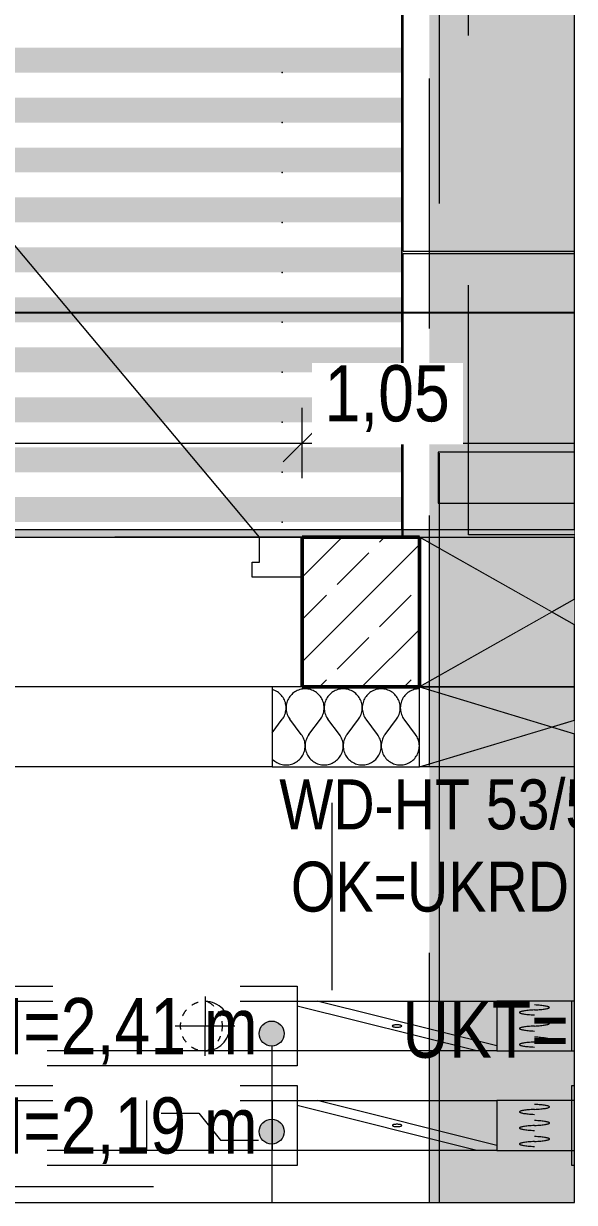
# Model space of a CAD drawing. Header units: centimetres. Extents: x 52.8 to 69.4, y 16.8 to 58.2.
# Drawn here: x 67.195 to 69.4, y 16.794 to 21.515 of the extents above; entities that cross this region are included whole.
import ezdxf
from ezdxf.xclip import XClip

# ---------------------------------------------------------------- set-up
doc = ezdxf.new("R2010")
doc.units = ezdxf.units.CM
doc.header["$MEASUREMENT"] = 0
doc.header["$XCLIPFRAME"] = 0
doc.set_wipeout_variables(frame=1)
for name, pattern in [('Achse', [50, 25, -12.5, 0, -12.5]), ('ML1_Strichlinie Eng Konstruktion', [0.225, 0.075, -0.15]), ('Strichlinie', [0.4, 0.3, -0.1]), ('Strichlinie kurz', [0.15, 0.075, -0.075]), ('Strichlinie-TGA', [0.175, 0.1, -0.075]), ('Strichlinie-Treppen', [0.2, 0.1, -0.1]), ('Strichlinie_ eng', [0.23, 0.15, -0.08]), ('Wipeout_Contour', [100, 0, -100])]:
    doc.linetypes.add(name, pattern=pattern)
for name, color, linetype in [('-2._Grundriss 2.UG_7_Achsen 50.gfb', 7, 'Continuous'), ('-2._Grundriss 2.UG_7_Bemaßung 100.gfb', 7, 'Continuous'), ('-2._Grundriss 2.UG_7_Bodenbelag.gfb', 7, 'Continuous'), ('-2._Grundriss 2.UG_7_Decken.gfb', 7, 'Continuous'), ('-2._Grundriss 2.UG_7_Fassade.gfb', 7, 'Continuous'), ('-2._Grundriss 2.UG_7_Neubau_Wände massiv.gfb', 7, 'Continuous'), ('-2._Grundriss 2.UG_7_Objekte TGA.gfb', 7, 'Continuous'), ('-2._Grundriss 2.UG_7_Unterdecken.gfb', 7, 'Continuous'), ('-2._Grundriss 2.UG_7_Unterdecken_TGA.gfb', 7, 'Continuous'), ('-2._Grundriss 2.UG_7_Unterdecken_TGA_2UG.gfb', 7, 'Continuous'), ('-2._Grundriss 2.UG_7_Wände massiv.gfb', 7, 'Continuous')]:
    doc.layers.add(name, color=color, linetype=linetype)
doc.styles.add('ERSTELLTER_STIL_3', font='')
doc.styles.get('ERSTELLTER_STIL_3').set_extended_font_data('Arial Narrow')

# ---------------------------------------------------------------- blocks, each defined once
blk = doc.blocks.new('*X298')
at = {"layer": '-2._Grundriss 2.UG_7_Bodenbelag.gfb', "linetype": 'Continuous', "lineweight": 18, "true_color": 0xd7d7d7}
for points in [[(66.23, 21.4184), (66.23, 21.3184), (68.23, 21.3184), (68.23, 21.4184)], [(68.71, 21.4184), (68.23, 21.4184), (68.23, 21.3184), (68.71, 21.3184)], [(66.23, 21.2184), (66.23, 21.1184), (68.23, 21.1184), (68.23, 21.2184)], [(68.71, 21.2184), (68.23, 21.2184), (68.23, 21.1184), (68.71, 21.1184)], [(66.23, 21.0184), (66.23, 20.9184), (68.23, 20.9184), (68.23, 21.0184)], [(68.71, 21.0184), (68.23, 21.0184), (68.23, 20.9184), (68.71, 20.9184)], [(66.23, 20.8184), (66.23, 20.7184), (68.23, 20.7184), (68.23, 20.8184)], [(68.71, 20.8184), (68.23, 20.8184), (68.23, 20.7184), (68.71, 20.7184)], [(66.23, 20.6184), (66.23, 20.5184), (68.23, 20.5184), (68.23, 20.6184)], [(68.71, 20.6184), (68.23, 20.6184), (68.23, 20.5184), (68.71, 20.5184)], [(66.23, 20.4184), (66.23, 20.3184), (68.23, 20.3184), (68.23, 20.4184)], [(68.71, 20.4184), (68.23, 20.4184), (68.23, 20.3184), (68.71, 20.3184)], [(66.23, 20.2184), (66.23, 20.1184), (68.23, 20.1184), (68.23, 20.2184)], [(68.71, 20.2184), (68.23, 20.2184), (68.23, 20.1184), (68.71, 20.1184)], [(66.23, 20.0184), (66.23, 19.9184), (68.23, 19.9184), (68.23, 20.0184)], [(68.71, 20.0184), (68.23, 20.0184), (68.23, 19.9184), (68.71, 19.9184)], [(66.23, 19.8184), (66.23, 19.7184), (68.23, 19.7184), (68.23, 19.8184)], [(68.71, 19.8184), (68.23, 19.8184), (68.23, 19.7184), (68.71, 19.7184)], [(66.23, 19.6184), (66.23, 19.5184), (68.23, 19.5184), (68.23, 19.6184)], [(68.71, 19.6184), (68.23, 19.6184), (68.23, 19.5184), (68.71, 19.5184)]]:
    blk.add_hatch(color=254, dxfattribs=at).paths.add_polyline_path(points)
at = {"layer": '-2._Grundriss 2.UG_7_Bodenbelag.gfb', "color": 254, "linetype": 'Continuous', "lineweight": 18, "ltscale": 10, "true_color": 0xd7d7d7}
for p in [(68.23, 21.3184), (68.23, 21.1184), (68.23, 20.9184), (68.23, 20.7184), (68.23, 20.5184), (68.23, 20.3184), (68.23, 20.1184), (68.23, 19.9184), (68.23, 19.7184), (68.23, 19.5184)]:
    blk.add_point(p, dxfattribs=at)
blk = doc.blocks.new('*X305')
at = {"layer": '-2._Grundriss 2.UG_7_Bodenbelag.gfb', "color": 253, "linetype": 'Continuous', "lineweight": 18, "ltscale": 10, "true_color": 0x9f9f9f}
for p, q in [((68.715, 23.0034), (68.715, 24.0184)), ((68.715, 23.0034), (69.4002, 23.0034)), ((68.715, 22.9934), (69.4002, 22.9934)), ((68.715, 21.8034), (68.715, 22.9934)), ((68.715, 21.8034), (69.4002, 21.8034)), ((68.715, 21.7934), (69.4002, 21.7934)), ((68.715, 20.6034), (68.715, 21.7934)), ((68.715, 20.6034), (69.4002, 20.6034)), ((68.715, 20.5934), (69.4002, 20.5934)), ((68.715, 19.4584), (68.715, 20.5934))]:
    blk.add_line(p, q, dxfattribs=at)
for p in [(68.71, 22.9984), (68.71, 22.9984), (68.71, 22.9984), (68.71, 22.9984), (68.71, 21.7984), (68.71, 21.7984), (68.71, 21.7984), (68.71, 21.7984), (68.71, 20.5984), (68.71, 20.5984), (68.71, 20.5984), (68.71, 20.5984)]:
    blk.add_point(p, dxfattribs=at)
blk = doc.blocks.new('*X310')
at = {"layer": '-2._Grundriss 2.UG_7_Fassade.gfb', "color": 8, "linetype": 'Continuous', "lineweight": 13, "ltscale": 10}
for p, q in [((68.1915, 18.8477), (68.19, 18.848)), ((68.1966, 18.846), (68.1915, 18.8477)), ((68.2016, 18.8439), (68.1966, 18.846)), ((68.2065, 18.8414), (68.2016, 18.8439)), ((68.2112, 18.8387), (68.2065, 18.8414)), ((68.2157, 18.8356), (68.2112, 18.8387)), ((68.2199, 18.8321), (68.2157, 18.8356)), ((68.2767, 18.8356), (68.2724, 18.8321)), ((68.2812, 18.8387), (68.2767, 18.8356)), ((68.2858, 18.8414), (68.2812, 18.8387)), ((68.2907, 18.8439), (68.2858, 18.8414)), ((68.2957, 18.846), (68.2907, 18.8439)), ((68.3009, 18.8477), (68.2957, 18.846)), ((68.3062, 18.849), (68.3009, 18.8477)), ((68.3115, 18.85), (68.3062, 18.849)), ((68.3169, 18.8506), (68.3115, 18.85)), ((68.3224, 18.8508), (68.3169, 18.8506)), ((68.3278, 18.8506), (68.3224, 18.8508)), ((68.3332, 18.85), (68.3278, 18.8506)), ((68.3386, 18.849), (68.3332, 18.85)), ((68.3438, 18.8477), (68.3386, 18.849)), ((68.349, 18.846), (68.3438, 18.8477)), ((68.354, 18.8439), (68.349, 18.846)), ((68.3589, 18.8414), (68.354, 18.8439)), ((68.3636, 18.8387), (68.3589, 18.8414)), ((68.368, 18.8356), (68.3636, 18.8387)), ((68.3723, 18.8321), (68.368, 18.8356)), ((68.4291, 18.8356), (68.4248, 18.8321)), ((68.4335, 18.8387), (68.4291, 18.8356)), ((68.4382, 18.8414), (68.4335, 18.8387)), ((68.4431, 18.8439), (68.4382, 18.8414)), ((68.4481, 18.846), (68.4431, 18.8439)), ((68.4533, 18.8477), (68.4481, 18.846)), ((68.4585, 18.849), (68.4533, 18.8477)), ((68.4639, 18.85), (68.4585, 18.849)), ((68.4693, 18.8506), (68.4639, 18.85)), ((68.4747, 18.8508), (68.4693, 18.8506)), ((68.4802, 18.8506), (68.4747, 18.8508)), ((68.4856, 18.85), (68.4802, 18.8506)), ((68.4909, 18.849), (68.4856, 18.85)), ((68.4962, 18.8477), (68.4909, 18.849)), ((68.5014, 18.846), (68.4962, 18.8477)), ((68.5064, 18.8439), (68.5014, 18.846)), ((68.5113, 18.8414), (68.5064, 18.8439)), ((68.5159, 18.8387), (68.5113, 18.8414)), ((68.5204, 18.8356), (68.5159, 18.8387)), ((68.5247, 18.8321), (68.5204, 18.8356)), ((68.5814, 18.8356), (68.5772, 18.8321)), ((68.5859, 18.8387), (68.5814, 18.8356)), ((68.5906, 18.8414), (68.5859, 18.8387)), ((68.5955, 18.8439), (68.5906, 18.8414)), ((68.6005, 18.846), (68.5955, 18.8439)), ((68.6056, 18.8477), (68.6005, 18.846)), ((68.6109, 18.849), (68.6056, 18.8477)), ((68.6163, 18.85), (68.6109, 18.849)), ((68.6217, 18.8506), (68.6163, 18.85)), ((68.6271, 18.8508), (68.6217, 18.8506)), ((68.6326, 18.8506), (68.6271, 18.8508)), ((68.638, 18.85), (68.6326, 18.8506)), ((68.6433, 18.849), (68.638, 18.85)), ((68.6486, 18.8477), (68.6433, 18.849)), ((68.6538, 18.846), (68.6486, 18.8477)), ((68.6588, 18.8439), (68.6538, 18.846)), ((68.6637, 18.8414), (68.6588, 18.8439)), ((68.6683, 18.8387), (68.6637, 18.8414)), ((68.6728, 18.8356), (68.6683, 18.8387)), ((68.677, 18.8321), (68.6728, 18.8356)), ((68.7338, 18.8356), (68.7296, 18.8321)), ((68.7383, 18.8387), (68.7338, 18.8356)), ((68.743, 18.8414), (68.7383, 18.8387)), ((68.7478, 18.8439), (68.743, 18.8414)), ((68.7529, 18.846), (68.7478, 18.8439)), ((68.758, 18.8477), (68.7529, 18.846)), ((68.7633, 18.849), (68.758, 18.8477)), ((68.7687, 18.85), (68.7633, 18.849)), ((68.7741, 18.8506), (68.7687, 18.85)), ((68.7795, 18.8508), (68.7741, 18.8506)), ((68.78, 18.8507), (68.7795, 18.8508)), ((68.2239, 18.8284), (68.2199, 18.8321)), ((68.2276, 18.8244), (68.2239, 18.8284)), ((68.231, 18.8202), (68.2276, 18.8244)), ((68.2341, 18.8157), (68.231, 18.8202)), ((68.2369, 18.8111), (68.2341, 18.8157)), ((68.2393, 18.8062), (68.2369, 18.8111)), ((68.2414, 18.8012), (68.2393, 18.8062)), ((68.2431, 18.796), (68.2414, 18.8012)), ((68.2444, 18.7907), (68.2431, 18.796)), ((68.2454, 18.7854), (68.2444, 18.7907)), ((68.2479, 18.7907), (68.2469, 18.7854)), ((68.2492, 18.796), (68.2479, 18.7907)), ((68.251, 18.8012), (68.2492, 18.796)), ((68.253, 18.8062), (68.251, 18.8012)), ((68.2555, 18.8111), (68.253, 18.8062)), ((68.2582, 18.8157), (68.2555, 18.8111)), ((68.2613, 18.8202), (68.2582, 18.8157)), ((68.2648, 18.8244), (68.2613, 18.8202)), ((68.2685, 18.8284), (68.2648, 18.8244)), ((68.2724, 18.8321), (68.2685, 18.8284)), ((68.3763, 18.8284), (68.3723, 18.8321)), ((68.38, 18.8244), (68.3763, 18.8284)), ((68.3834, 18.8202), (68.38, 18.8244)), ((68.3865, 18.8157), (68.3834, 18.8202)), ((68.3892, 18.8111), (68.3865, 18.8157)), ((68.3917, 18.8062), (68.3892, 18.8111)), ((68.3938, 18.8012), (68.3917, 18.8062)), ((68.3955, 18.796), (68.3938, 18.8012)), ((68.3968, 18.7907), (68.3955, 18.796)), ((68.3978, 18.7854), (68.3968, 18.7907)), ((68.4003, 18.7907), (68.3993, 18.7854)), ((68.4016, 18.796), (68.4003, 18.7907)), ((68.4033, 18.8012), (68.4016, 18.796)), ((68.4054, 18.8062), (68.4033, 18.8012)), ((68.4079, 18.8111), (68.4054, 18.8062)), ((68.4106, 18.8157), (68.4079, 18.8111)), ((68.4137, 18.8202), (68.4106, 18.8157)), ((68.4171, 18.8244), (68.4137, 18.8202)), ((68.4208, 18.8284), (68.4171, 18.8244)), ((68.4248, 18.8321), (68.4208, 18.8284)), ((68.5286, 18.8284), (68.5247, 18.8321)), ((68.5323, 18.8244), (68.5286, 18.8284)), ((68.5358, 18.8202), (68.5323, 18.8244)), ((68.5389, 18.8157), (68.5358, 18.8202)), ((68.5416, 18.8111), (68.5389, 18.8157)), ((68.5441, 18.8062), (68.5416, 18.8111)), ((68.5461, 18.8012), (68.5441, 18.8062)), ((68.5479, 18.796), (68.5461, 18.8012)), ((68.5492, 18.7907), (68.5479, 18.796)), ((68.5502, 18.7854), (68.5492, 18.7907)), ((68.5527, 18.7907), (68.5517, 18.7854)), ((68.554, 18.796), (68.5527, 18.7907)), ((68.5557, 18.8012), (68.554, 18.796)), ((68.5578, 18.8062), (68.5557, 18.8012)), ((68.5602, 18.8111), (68.5578, 18.8062)), ((68.563, 18.8157), (68.5602, 18.8111)), ((68.5661, 18.8202), (68.563, 18.8157)), ((68.5695, 18.8244), (68.5661, 18.8202)), ((68.5732, 18.8284), (68.5695, 18.8244)), ((68.5772, 18.8321), (68.5732, 18.8284)), ((68.681, 18.8284), (68.677, 18.8321)), ((68.6847, 18.8244), (68.681, 18.8284)), ((68.6881, 18.8202), (68.6847, 18.8244)), ((68.6912, 18.8157), (68.6881, 18.8202)), ((68.694, 18.8111), (68.6912, 18.8157)), ((68.6964, 18.8062), (68.694, 18.8111)), ((68.6985, 18.8012), (68.6964, 18.8062)), ((68.7002, 18.796), (68.6985, 18.8012)), ((68.7016, 18.7907), (68.7002, 18.796)), ((68.7025, 18.7854), (68.7016, 18.7907)), ((68.705, 18.7907), (68.7041, 18.7854)), ((68.7064, 18.796), (68.705, 18.7907)), ((68.7081, 18.8012), (68.7064, 18.796)), ((68.7102, 18.8062), (68.7081, 18.8012)), ((68.7126, 18.8111), (68.7102, 18.8062)), ((68.7154, 18.8157), (68.7126, 18.8111)), ((68.7185, 18.8202), (68.7154, 18.8157)), ((68.7219, 18.8244), (68.7185, 18.8202)), ((68.7256, 18.8284), (68.7219, 18.8244)), ((68.7296, 18.8321), (68.7256, 18.8284)), ((68.2368, 18.738), (68.2393, 18.7429)), ((68.2393, 18.7429), (68.2413, 18.7479)), ((68.2413, 18.7479), (68.2431, 18.753)), ((68.2431, 18.753), (68.2444, 18.7583)), ((68.2444, 18.7583), (68.2454, 18.7637)), ((68.246, 18.78), (68.2454, 18.7854)), ((68.2454, 18.7637), (68.246, 18.7691)), ((68.2462, 18.7745), (68.246, 18.78)), ((68.246, 18.7691), (68.2462, 18.7745)), ((68.2464, 18.78), (68.2462, 18.7745)), ((68.2462, 18.7745), (68.2464, 18.7691)), ((68.2469, 18.7854), (68.2464, 18.78)), ((68.2464, 18.7691), (68.247, 18.7637)), ((68.247, 18.7637), (68.2479, 18.7583)), ((68.2479, 18.7583), (68.2493, 18.753)), ((68.2493, 18.753), (68.251, 18.7479)), ((68.251, 18.7479), (68.2531, 18.7429)), ((68.2531, 18.7429), (68.2555, 18.738)), ((68.3892, 18.738), (68.3916, 18.7429)), ((68.3916, 18.7429), (68.3937, 18.7479)), ((68.3937, 18.7479), (68.3954, 18.753)), ((68.3954, 18.753), (68.3968, 18.7583)), ((68.3968, 18.7583), (68.3978, 18.7637)), ((68.3984, 18.78), (68.3978, 18.7854)), ((68.3978, 18.7637), (68.3984, 18.7691)), ((68.3986, 18.7745), (68.3984, 18.78)), ((68.3984, 18.7691), (68.3986, 18.7745)), ((68.3987, 18.78), (68.3986, 18.7745)), ((68.3986, 18.7745), (68.3987, 18.7691)), ((68.3993, 18.7854), (68.3987, 18.78)), ((68.3987, 18.7691), (68.3993, 18.7637)), ((68.3993, 18.7637), (68.4003, 18.7583)), ((68.4003, 18.7583), (68.4017, 18.753)), ((68.4017, 18.753), (68.4034, 18.7479)), ((68.4034, 18.7479), (68.4055, 18.7429)), ((68.4055, 18.7429), (68.4079, 18.738)), ((68.5416, 18.738), (68.544, 18.7429)), ((68.544, 18.7429), (68.5461, 18.7479)), ((68.5461, 18.7479), (68.5478, 18.753)), ((68.5478, 18.753), (68.5492, 18.7583)), ((68.5492, 18.7583), (68.5501, 18.7637)), ((68.5501, 18.7637), (68.5507, 18.7691)), ((68.5507, 18.78), (68.5502, 18.7854)), ((68.5509, 18.7745), (68.5507, 18.78)), ((68.5507, 18.7691), (68.5509, 18.7745)), ((68.5511, 18.78), (68.5509, 18.7745)), ((68.5509, 18.7745), (68.5511, 18.7691)), ((68.5517, 18.7854), (68.5511, 18.78)), ((68.5511, 18.7691), (68.5517, 18.7637)), ((68.5517, 18.7637), (68.5527, 18.7583)), ((68.5527, 18.7583), (68.554, 18.753)), ((68.554, 18.753), (68.5558, 18.7479)), ((68.5558, 18.7479), (68.5578, 18.7429)), ((68.5578, 18.7429), (68.5603, 18.738)), ((68.694, 18.738), (68.6964, 18.7429)), ((68.6964, 18.7429), (68.6985, 18.7479)), ((68.6985, 18.7479), (68.7002, 18.753)), ((68.7002, 18.753), (68.7016, 18.7583)), ((68.7016, 18.7583), (68.7025, 18.7637)), ((68.7031, 18.78), (68.7025, 18.7854)), ((68.7025, 18.7637), (68.7031, 18.7691)), ((68.7033, 18.7745), (68.7031, 18.78)), ((68.7031, 18.7691), (68.7033, 18.7745)), ((68.7035, 18.78), (68.7033, 18.7745)), ((68.7033, 18.7745), (68.7035, 18.7691)), ((68.7041, 18.7854), (68.7035, 18.78)), ((68.7035, 18.7691), (68.7041, 18.7637)), ((68.7041, 18.7637), (68.7051, 18.7583)), ((68.7051, 18.7583), (68.7064, 18.753)), ((68.7064, 18.753), (68.7081, 18.7479)), ((68.7081, 18.7479), (68.7102, 18.7429)), ((68.7102, 18.7429), (68.7127, 18.738)), ((68.19, 18.6743), (68.2309, 18.7289)), ((68.2309, 18.7289), (68.234, 18.7333)), ((68.234, 18.7333), (68.2368, 18.738)), ((68.2555, 18.738), (68.2583, 18.7333)), ((68.2583, 18.7333), (68.2614, 18.7289)), ((68.3071, 18.6679), (68.2614, 18.7289)), ((68.3376, 18.6679), (68.3833, 18.7289)), ((68.3833, 18.7289), (68.3864, 18.7333)), ((68.3864, 18.7333), (68.3892, 18.738)), ((68.4079, 18.738), (68.4107, 18.7333)), ((68.4107, 18.7333), (68.4138, 18.7289)), ((68.4595, 18.6679), (68.4138, 18.7289)), ((68.49, 18.6679), (68.5357, 18.7289)), ((68.5357, 18.7289), (68.5388, 18.7333)), ((68.5388, 18.7333), (68.5416, 18.738)), ((68.5603, 18.738), (68.5631, 18.7333)), ((68.5631, 18.7333), (68.5662, 18.7289)), ((68.6119, 18.6679), (68.5662, 18.7289)), ((68.6424, 18.6679), (68.6881, 18.7289)), ((68.6881, 18.7289), (68.6912, 18.7333)), ((68.6912, 18.7333), (68.694, 18.738)), ((68.7127, 18.738), (68.7154, 18.7333)), ((68.7154, 18.7333), (68.7186, 18.7289)), ((68.7643, 18.6679), (68.7186, 18.7289)), ((68.3102, 18.6634), (68.3071, 18.6679)), ((68.313, 18.6588), (68.3102, 18.6634)), ((68.3154, 18.6539), (68.313, 18.6588)), ((68.3175, 18.6489), (68.3154, 18.6539)), ((68.3193, 18.6437), (68.3175, 18.6489)), ((68.3272, 18.6489), (68.3255, 18.6437)), ((68.3293, 18.6539), (68.3272, 18.6489)), ((68.3317, 18.6588), (68.3293, 18.6539)), ((68.3345, 18.6634), (68.3317, 18.6588)), ((68.3376, 18.6679), (68.3345, 18.6634)), ((68.4626, 18.6634), (68.4595, 18.6679)), ((68.4654, 18.6588), (68.4626, 18.6634)), ((68.4678, 18.6539), (68.4654, 18.6588)), ((68.4699, 18.6489), (68.4678, 18.6539)), ((68.4716, 18.6437), (68.4699, 18.6489)), ((68.4796, 18.6489), (68.4778, 18.6437)), ((68.4817, 18.6539), (68.4796, 18.6489)), ((68.4841, 18.6588), (68.4817, 18.6539)), ((68.4869, 18.6634), (68.4841, 18.6588)), ((68.49, 18.6679), (68.4869, 18.6634)), ((68.615, 18.6634), (68.6119, 18.6679)), ((68.6178, 18.6588), (68.615, 18.6634)), ((68.6202, 18.6539), (68.6178, 18.6588)), ((68.6223, 18.6489), (68.6202, 18.6539)), ((68.624, 18.6437), (68.6223, 18.6489)), ((68.6319, 18.6489), (68.6302, 18.6437)), ((68.634, 18.6539), (68.6319, 18.6489)), ((68.6365, 18.6588), (68.634, 18.6539)), ((68.6393, 18.6634), (68.6365, 18.6588)), ((68.6424, 18.6679), (68.6393, 18.6634)), ((68.7674, 18.6634), (68.7643, 18.6679)), ((68.7702, 18.6588), (68.7674, 18.6634)), ((68.7726, 18.6539), (68.7702, 18.6588)), ((68.7747, 18.6489), (68.7726, 18.6539)), ((68.7764, 18.6437), (68.7747, 18.6489)), ((68.3176, 18.5956), (68.3193, 18.6008)), ((68.3206, 18.6384), (68.3193, 18.6437)), ((68.3193, 18.6008), (68.3206, 18.606)), ((68.3216, 18.6331), (68.3206, 18.6384)), ((68.3206, 18.606), (68.3216, 18.6114)), ((68.3222, 18.6277), (68.3216, 18.6331)), ((68.3216, 18.6114), (68.3222, 18.6168)), ((68.3224, 18.6222), (68.3222, 18.6277)), ((68.3222, 18.6168), (68.3224, 18.6222)), ((68.3226, 18.6277), (68.3224, 18.6222)), ((68.3224, 18.6222), (68.3226, 18.6168)), ((68.3231, 18.6331), (68.3226, 18.6277)), ((68.3226, 18.6168), (68.3231, 18.6114)), ((68.3241, 18.6384), (68.3231, 18.6331)), ((68.3231, 18.6114), (68.3241, 18.606)), ((68.3255, 18.6437), (68.3241, 18.6384)), ((68.3241, 18.606), (68.3254, 18.6008)), ((68.3254, 18.6008), (68.3272, 18.5956)), ((68.47, 18.5956), (68.4717, 18.6008)), ((68.473, 18.6384), (68.4716, 18.6437)), ((68.4717, 18.6008), (68.473, 18.606)), ((68.474, 18.6331), (68.473, 18.6384)), ((68.473, 18.606), (68.474, 18.6114)), ((68.4745, 18.6277), (68.474, 18.6331)), ((68.474, 18.6114), (68.4746, 18.6168)), ((68.4747, 18.6222), (68.4745, 18.6277)), ((68.4746, 18.6168), (68.4747, 18.6222)), ((68.4749, 18.6277), (68.4747, 18.6222)), ((68.4747, 18.6222), (68.4749, 18.6168)), ((68.4755, 18.6331), (68.4749, 18.6277)), ((68.4749, 18.6168), (68.4755, 18.6114)), ((68.4765, 18.6384), (68.4755, 18.6331)), ((68.4755, 18.6114), (68.4765, 18.606)), ((68.4778, 18.6437), (68.4765, 18.6384)), ((68.4765, 18.606), (68.4778, 18.6008)), ((68.4778, 18.6008), (68.4795, 18.5956)), ((68.6223, 18.5956), (68.624, 18.6008)), ((68.6254, 18.6384), (68.624, 18.6437)), ((68.624, 18.6008), (68.6254, 18.606)), ((68.6263, 18.6331), (68.6254, 18.6384)), ((68.6254, 18.606), (68.6264, 18.6114)), ((68.6269, 18.6277), (68.6263, 18.6331)), ((68.6264, 18.6114), (68.6269, 18.6168)), ((68.6271, 18.6222), (68.6269, 18.6277)), ((68.6269, 18.6168), (68.6271, 18.6222)), ((68.6273, 18.6277), (68.6271, 18.6222)), ((68.6271, 18.6222), (68.6273, 18.6168)), ((68.6279, 18.6331), (68.6273, 18.6277)), ((68.6273, 18.6168), (68.6279, 18.6114)), ((68.6289, 18.6384), (68.6279, 18.6331)), ((68.6279, 18.6114), (68.6289, 18.606)), ((68.6302, 18.6437), (68.6289, 18.6384)), ((68.6289, 18.606), (68.6302, 18.6008)), ((68.6302, 18.6008), (68.6319, 18.5956)), ((68.7747, 18.5956), (68.7764, 18.6008)), ((68.7778, 18.6384), (68.7764, 18.6437)), ((68.7764, 18.6008), (68.7778, 18.606)), ((68.7787, 18.6331), (68.7778, 18.6384)), ((68.7778, 18.606), (68.7787, 18.6114)), ((68.7793, 18.6277), (68.7787, 18.6331)), ((68.7787, 18.6114), (68.7793, 18.6168)), ((68.7795, 18.6222), (68.7793, 18.6277)), ((68.7793, 18.6168), (68.7795, 18.6222)), ((68.7797, 18.6277), (68.7795, 18.6222)), ((68.7795, 18.6222), (68.7797, 18.6168)), ((68.78, 18.6302), (68.7797, 18.6277)), ((68.7797, 18.6168), (68.78, 18.6141)), ((68.19, 18.5708), (68.1923, 18.5683)), ((68.1923, 18.5683), (68.1963, 18.5646)), ((68.1963, 18.5646), (68.2005, 18.5612)), ((68.2005, 18.5612), (68.205, 18.5581)), ((68.205, 18.5581), (68.2096, 18.5553)), ((68.2096, 18.5553), (68.2145, 18.5529)), ((68.2145, 18.5529), (68.2195, 18.5508)), ((68.2728, 18.5508), (68.2778, 18.5529)), ((68.2778, 18.5529), (68.2827, 18.5553)), ((68.2827, 18.5553), (68.2874, 18.5581)), ((68.2874, 18.5581), (68.2918, 18.5612)), ((68.2918, 18.5612), (68.2961, 18.5646)), ((68.2961, 18.5646), (68.3001, 18.5683)), ((68.3001, 18.5683), (68.3038, 18.5723)), ((68.3038, 18.5723), (68.3072, 18.5766)), ((68.3072, 18.5766), (68.3103, 18.581)), ((68.3103, 18.581), (68.3131, 18.5857)), ((68.3131, 18.5857), (68.3155, 18.5906)), ((68.3155, 18.5906), (68.3176, 18.5956)), ((68.3272, 18.5956), (68.3292, 18.5906)), ((68.3292, 18.5906), (68.3317, 18.5857)), ((68.3317, 18.5857), (68.3344, 18.581)), ((68.3344, 18.581), (68.3375, 18.5766)), ((68.3375, 18.5766), (68.341, 18.5723)), ((68.341, 18.5723), (68.3447, 18.5683)), ((68.3447, 18.5683), (68.3486, 18.5646)), ((68.3486, 18.5646), (68.3529, 18.5612)), ((68.3529, 18.5612), (68.3573, 18.5581)), ((68.3573, 18.5581), (68.362, 18.5553)), ((68.362, 18.5553), (68.3669, 18.5529)), ((68.3669, 18.5529), (68.3719, 18.5508)), ((68.4252, 18.5508), (68.4302, 18.5529)), ((68.4302, 18.5529), (68.4351, 18.5553)), ((68.4351, 18.5553), (68.4398, 18.5581)), ((68.4398, 18.5581), (68.4442, 18.5612)), ((68.4442, 18.5612), (68.4485, 18.5646)), ((68.4485, 18.5646), (68.4524, 18.5683)), ((68.4524, 18.5683), (68.4561, 18.5723)), ((68.4561, 18.5723), (68.4596, 18.5766)), ((68.4596, 18.5766), (68.4627, 18.581)), ((68.4627, 18.581), (68.4654, 18.5857)), ((68.4654, 18.5857), (68.4679, 18.5906)), ((68.4679, 18.5906), (68.47, 18.5956)), ((68.4795, 18.5956), (68.4816, 18.5906)), ((68.4816, 18.5906), (68.484, 18.5857)), ((68.484, 18.5857), (68.4868, 18.581)), ((68.4868, 18.581), (68.4899, 18.5766)), ((68.4899, 18.5766), (68.4933, 18.5723)), ((68.4933, 18.5723), (68.497, 18.5683)), ((68.497, 18.5683), (68.501, 18.5646)), ((68.501, 18.5646), (68.5053, 18.5612)), ((68.5053, 18.5612), (68.5097, 18.5581)), ((68.5097, 18.5581), (68.5144, 18.5553)), ((68.5144, 18.5553), (68.5193, 18.5529)), ((68.5193, 18.5529), (68.5243, 18.5508)), ((68.5776, 18.5508), (68.5826, 18.5529)), ((68.5826, 18.5529), (68.5875, 18.5553)), ((68.5875, 18.5553), (68.5921, 18.5581)), ((68.5921, 18.5581), (68.5966, 18.5612)), ((68.5966, 18.5612), (68.6008, 18.5646)), ((68.6008, 18.5646), (68.6048, 18.5683)), ((68.6048, 18.5683), (68.6085, 18.5723)), ((68.6085, 18.5723), (68.6119, 18.5766)), ((68.6119, 18.5766), (68.615, 18.581)), ((68.615, 18.581), (68.6178, 18.5857)), ((68.6178, 18.5857), (68.6203, 18.5906)), ((68.6203, 18.5906), (68.6223, 18.5956)), ((68.6319, 18.5956), (68.634, 18.5906)), ((68.634, 18.5906), (68.6364, 18.5857)), ((68.6364, 18.5857), (68.6392, 18.581)), ((68.6392, 18.581), (68.6423, 18.5766)), ((68.6423, 18.5766), (68.6457, 18.5723)), ((68.6457, 18.5723), (68.6494, 18.5683)), ((68.6494, 18.5683), (68.6534, 18.5646)), ((68.6534, 18.5646), (68.6576, 18.5612)), ((68.6576, 18.5612), (68.6621, 18.5581)), ((68.6621, 18.5581), (68.6668, 18.5553)), ((68.6668, 18.5553), (68.6717, 18.5529)), ((68.6717, 18.5529), (68.6767, 18.5508)), ((68.7299, 18.5508), (68.735, 18.5529)), ((68.735, 18.5529), (68.7398, 18.5553)), ((68.7398, 18.5553), (68.7445, 18.5581)), ((68.7445, 18.5581), (68.749, 18.5612)), ((68.749, 18.5612), (68.7532, 18.5646)), ((68.7532, 18.5646), (68.7572, 18.5683)), ((68.7572, 18.5683), (68.7609, 18.5723)), ((68.7609, 18.5723), (68.7643, 18.5766)), ((68.7643, 18.5766), (68.7674, 18.581)), ((68.7674, 18.581), (68.7702, 18.5857)), ((68.7702, 18.5857), (68.7726, 18.5906)), ((68.7726, 18.5906), (68.7747, 18.5956)), ((68.2195, 18.5508), (68.2247, 18.5491)), ((68.2247, 18.5491), (68.23, 18.5477)), ((68.23, 18.5477), (68.2353, 18.5468)), ((68.2353, 18.5468), (68.2407, 18.5462)), ((68.2407, 18.5462), (68.2462, 18.546)), ((68.2462, 18.546), (68.2516, 18.5462)), ((68.2516, 18.5462), (68.257, 18.5468)), ((68.257, 18.5468), (68.2624, 18.5477)), ((68.2624, 18.5477), (68.2676, 18.5491)), ((68.2676, 18.5491), (68.2728, 18.5508)), ((68.3719, 18.5508), (68.3771, 18.5491)), ((68.3771, 18.5491), (68.3823, 18.5477)), ((68.3823, 18.5477), (68.3877, 18.5468)), ((68.3877, 18.5468), (68.3931, 18.5462)), ((68.3931, 18.5462), (68.3986, 18.546)), ((68.3986, 18.546), (68.404, 18.5462)), ((68.404, 18.5462), (68.4094, 18.5468)), ((68.4094, 18.5468), (68.4148, 18.5477)), ((68.4148, 18.5477), (68.42, 18.5491)), ((68.42, 18.5491), (68.4252, 18.5508)), ((68.5243, 18.5508), (68.5295, 18.5491)), ((68.5295, 18.5491), (68.5347, 18.5477)), ((68.5347, 18.5477), (68.5401, 18.5468)), ((68.5401, 18.5468), (68.5455, 18.5462)), ((68.5455, 18.5462), (68.5509, 18.546)), ((68.5509, 18.546), (68.5564, 18.5462)), ((68.5564, 18.5462), (68.5618, 18.5468)), ((68.5618, 18.5468), (68.5671, 18.5477)), ((68.5671, 18.5477), (68.5724, 18.5491)), ((68.5724, 18.5491), (68.5776, 18.5508)), ((68.6767, 18.5508), (68.6818, 18.5491)), ((68.6818, 18.5491), (68.6871, 18.5477)), ((68.6871, 18.5477), (68.6925, 18.5468)), ((68.6925, 18.5468), (68.6979, 18.5462)), ((68.6979, 18.5462), (68.7033, 18.546)), ((68.7033, 18.546), (68.7088, 18.5462)), ((68.7088, 18.5462), (68.7142, 18.5468)), ((68.7142, 18.5468), (68.7195, 18.5477)), ((68.7195, 18.5477), (68.7248, 18.5491)), ((68.7248, 18.5491), (68.7299, 18.5508))]:
    blk.add_line(p, q, dxfattribs=at)
blk = doc.blocks.new('Zeichnung_8_7', base_point=(42.57, 4.7584))
at = {"layer": '-2._Grundriss 2.UG_7_Objekte TGA.gfb', "linetype": 'Continuous', "lineweight": 18, "true_color": 0xefefef}
blk.add_hatch(color=7, dxfattribs=at).paths.add_polyline_path([(68.8544, 19.7982), (68.8544, 19.5942), (69.4002, 19.5942), (69.4002, 19.7982)])
at = {"layer": '-2._Grundriss 2.UG_7_Unterdecken_TGA_2UG.gfb', "linetype": 'Continuous', "lineweight": 13}
for points in [[(68.1384, 17.4704), (68.1422, 17.4513), (68.1531, 17.4351), (68.1693, 17.4242), (68.1884, 17.4204), (68.2076, 17.4242), (68.2238, 17.4351), (68.2346, 17.4513), (68.2384, 17.4704), (68.2346, 17.4896), (68.2238, 17.5058), (68.2076, 17.5166), (68.1884, 17.5204), (68.1693, 17.5166), (68.1531, 17.5058), (68.1422, 17.4896)], [(68.1384, 17.0779), (68.1422, 17.0588), (68.1531, 17.0426), (68.1693, 17.0317), (68.1884, 17.0279), (68.2076, 17.0317), (68.2238, 17.0426), (68.2346, 17.0588), (68.2384, 17.0779), (68.2346, 17.0971), (68.2238, 17.1133), (68.2076, 17.1241), (68.1884, 17.1279), (68.1693, 17.1241), (68.1531, 17.1133), (68.1422, 17.0971)]]:
    blk.add_hatch(color=8, dxfattribs=at).paths.add_polyline_path(points)
at = {"layer": '-2._Grundriss 2.UG_7_Bodenbelag.gfb', "color": 8, "linetype": 'Continuous', "lineweight": 13, "ltscale": 10, "flags": 128}
blk.add_lwpolyline([(62.71, 24.0184), (62.71, 19.4584), (68.71, 19.4584), (68.71, 24.0184)], close=True, dxfattribs=at)
at = {"layer": '-2._Grundriss 2.UG_7_Decken.gfb', "color": 7, "linetype": 'Strichlinie', "lineweight": 13, "ltscale": 10, "flags": 128}
blk.add_lwpolyline([(69.4002, 18.8584), (60.73, 18.8584), (60.73, 16.7942)], dxfattribs=at)
at = {"layer": '-2._Grundriss 2.UG_7_Fassade.gfb', "color": 7, "linetype": 'Continuous', "lineweight": 13, "ltscale": 10}
blk.add_line((68.19, 18.8584), (68.19, 18.5384), dxfattribs=at)
blk.add_line((68.19, 18.8584), (68.19, 18.5384), dxfattribs=at)
at = {"layer": '-2._Grundriss 2.UG_7_Fassade.gfb', "color": 7, "linetype": 'Strichlinie_ eng', "lineweight": 13, "ltscale": 10}
blk.add_line((68.19, 18.5384), (63.27, 18.5384), dxfattribs=at)
at = {"layer": '-2._Grundriss 2.UG_7_Fassade.gfb', "color": 7, "linetype": 'Continuous', "lineweight": 13, "ltscale": 10}
blk.add_point((68.19, 18.8584), dxfattribs=at)
blk.add_point((68.19, 18.8584), dxfattribs=at)
at = {"layer": '-2._Grundriss 2.UG_7_Neubau_Wände massiv.gfb', "color": 7, "linetype": 'Continuous', "lineweight": 13, "ltscale": 10}
for p, q in [((68.11, 19.2984), (68.11, 19.3584)), ((68.11, 19.3584), (68.14, 19.3584))]:
    blk.add_line(p, q, dxfattribs=at)
at = {"layer": '-2._Grundriss 2.UG_7_Objekte TGA.gfb', "color": 7, "linetype": 'Continuous', "lineweight": 13, "ltscale": 10, "flags": 128}
blk.add_lwpolyline([(69.4002, 19.7982), (68.8544, 19.7982), (68.8544, 19.5942), (69.4002, 19.5942)], dxfattribs=at)
at = {"layer": '-2._Grundriss 2.UG_7_Unterdecken.gfb', "color": 7, "linetype": 'ML1_Strichlinie Eng Konstruktion', "lineweight": 18, "ltscale": 10, "flags": 128}
blk.add_lwpolyline([(62.53, 16.7942), (62.53, 16.8584), (68.43, 16.8584), (68.43, 18.8584), (60.73, 18.8584), (60.73, 16.7942)], dxfattribs=at)
at = {"layer": '-2._Grundriss 2.UG_7_Unterdecken_TGA_2UG.gfb', "color": 8, "linetype": 'Strichlinie-TGA', "lineweight": 13, "ltscale": 10}
for p, q in [((64.5625, 17.6606), (68.29, 17.6606)), ((68.29, 17.6606), (68.29, 17.6006)), ((67.9224, 17.6192), (67.9212, 17.3808)), ((64.5625, 17.6006), (68.29, 17.6006)), ((68.29, 17.6006), (69.09, 17.6006)), ((68.29, 17.6006), (68.29, 17.4006)), ((69.01, 17.4006), (68.29, 17.5806)), ((69.09, 17.4206), (68.37, 17.6006)), ((69.09, 17.6006), (69.09, 17.4006)), ((69.4002, 17.6006), (69.09, 17.6006)), ((69.39, 17.4006), (69.39, 17.6006)), ((68.041, 17.4994), (67.8026, 17.5006)), ((68.6716, 17.5017), (68.6711, 17.501)), ((68.6711, 17.501), (68.6711, 17.5002)), ((68.6711, 17.5002), (68.6716, 17.4994)), ((68.6727, 17.5025), (68.6716, 17.5017)), ((68.6716, 17.4994), (68.6727, 17.4987)), ((68.6741, 17.5032), (68.6727, 17.5025)), ((68.6727, 17.4987), (68.6741, 17.498)), ((68.6761, 17.5038), (68.6741, 17.5032)), ((68.6741, 17.498), (68.6761, 17.4974)), ((68.6784, 17.5043), (68.6761, 17.5038)), ((68.6761, 17.4974), (68.6784, 17.4969)), ((68.681, 17.5047), (68.6784, 17.5043)), ((68.6784, 17.4969), (68.681, 17.4964)), ((68.6838, 17.5051), (68.681, 17.5047)), ((68.681, 17.4964), (68.6838, 17.4961)), ((68.6869, 17.5053), (68.6838, 17.5051)), ((68.6838, 17.4961), (68.6869, 17.4959)), ((68.69, 17.5053), (68.6869, 17.5053)), ((68.6869, 17.4959), (68.69, 17.4959)), ((68.6931, 17.5053), (68.69, 17.5053)), ((68.69, 17.4959), (68.6931, 17.4959)), ((68.6961, 17.5051), (68.6931, 17.5053)), ((68.6931, 17.4959), (68.6961, 17.4961)), ((68.699, 17.5047), (68.6961, 17.5051)), ((68.6961, 17.4961), (68.699, 17.4964)), ((68.7016, 17.5043), (68.699, 17.5047)), ((68.699, 17.4964), (68.7016, 17.4969)), ((68.7039, 17.5038), (68.7016, 17.5043)), ((68.7016, 17.4969), (68.7039, 17.4974)), ((68.7058, 17.5032), (68.7039, 17.5038)), ((68.7039, 17.4974), (68.7058, 17.498)), ((68.7073, 17.5025), (68.7058, 17.5032)), ((68.7058, 17.498), (68.7073, 17.4987)), ((68.7083, 17.5017), (68.7073, 17.5025)), ((68.7073, 17.4987), (68.7083, 17.4994)), ((68.7088, 17.501), (68.7083, 17.5017)), ((68.7083, 17.4994), (68.7088, 17.5002)), ((68.7088, 17.5002), (68.7088, 17.501)), ((68.1884, 17.4204), (68.1884, 16.7942)), ((68.29, 17.4006), (64.5625, 17.4006)), ((69.09, 17.4006), (68.29, 17.4006)), ((68.29, 17.4006), (68.29, 17.3406)), ((69.09, 17.4006), (69.4002, 17.4006)), ((68.29, 17.3406), (64.5625, 17.3406)), ((64.5625, 17.2624), (68.2902, 17.2624)), ((68.2902, 17.2624), (68.2902, 17.2024)), ((69.3902, 17.2624), (69.4002, 17.2624)), ((69.3902, 17.2024), (69.3902, 17.2624)), ((64.5625, 17.2024), (68.2902, 17.2024)), ((67.687, 17.2024), (67.687, 17.0024)), ((68.1904, 17.2024), (68.1904, 17.0024)), ((68.2902, 17.2024), (69.0902, 17.2024)), ((68.2902, 17.2024), (68.2902, 17.0024)), ((69.0902, 17.0224), (68.3702, 17.2024)), ((69.0902, 17.2024), (69.0902, 17.0024)), ((69.4002, 17.2024), (69.0902, 17.2024)), ((69.3902, 17.0024), (69.3902, 17.2024)), ((67.7458, 17.1517), (67.8972, 17.1517)), ((67.8972, 17.1517), (67.9836, 17.0436)), ((69.0102, 17.0024), (68.2902, 17.1824)), ((68.6719, 17.1036), (68.6714, 17.1028)), ((68.6714, 17.1028), (68.6714, 17.102)), ((68.6714, 17.102), (68.6719, 17.1013)), ((68.6729, 17.1043), (68.6719, 17.1036)), ((68.6719, 17.1013), (68.6729, 17.1005)), ((68.6744, 17.105), (68.6729, 17.1043)), ((68.6729, 17.1005), (68.6744, 17.0998)), ((68.6763, 17.1056), (68.6744, 17.105)), ((68.6744, 17.0998), (68.6763, 17.0992)), ((68.6786, 17.1062), (68.6763, 17.1056)), ((68.6763, 17.0992), (68.6786, 17.0987)), ((68.6812, 17.1066), (68.6786, 17.1062)), ((68.6786, 17.0987), (68.6812, 17.0983)), ((68.6841, 17.1069), (68.6812, 17.1066)), ((68.6812, 17.0983), (68.6841, 17.098)), ((68.6871, 17.1071), (68.6841, 17.1069)), ((68.6841, 17.098), (68.6871, 17.0978)), ((68.6902, 17.1072), (68.6871, 17.1071)), ((68.6871, 17.0978), (68.6902, 17.0977)), ((68.6933, 17.1071), (68.6902, 17.1072)), ((68.6902, 17.0977), (68.6933, 17.0978)), ((68.6964, 17.1069), (68.6933, 17.1071)), ((68.6933, 17.0978), (68.6964, 17.098)), ((68.6992, 17.1066), (68.6964, 17.1069)), ((68.6964, 17.098), (68.6992, 17.0983)), ((68.7018, 17.1062), (68.6992, 17.1066)), ((68.6992, 17.0983), (68.7018, 17.0987)), ((68.7041, 17.1056), (68.7018, 17.1062)), ((68.7018, 17.0987), (68.7041, 17.0992)), ((68.7061, 17.105), (68.7041, 17.1056)), ((68.7041, 17.0992), (68.7061, 17.0998)), ((68.7076, 17.1043), (68.7061, 17.105)), ((68.7061, 17.0998), (68.7076, 17.1005)), ((68.7086, 17.1036), (68.7076, 17.1043)), ((68.7076, 17.1005), (68.7086, 17.1013)), ((68.7091, 17.1028), (68.7086, 17.1036)), ((68.7086, 17.1013), (68.7091, 17.102)), ((68.7091, 17.102), (68.7091, 17.1028)), ((67.9836, 17.0436), (68.1361, 17.0436)), ((68.2902, 17.0024), (64.5625, 17.0024)), ((68.1884, 17.0279), (68.1884, 16.7942)), ((69.0902, 17.0024), (68.2902, 17.0024)), ((68.2902, 17.0024), (68.2902, 16.9424)), ((69.0902, 17.0024), (69.4002, 17.0024)), ((69.3902, 16.9424), (69.3902, 17.0024)), ((68.2902, 16.9424), (64.5625, 16.9424)), ((69.4002, 16.9424), (69.3902, 16.9424))]:
    blk.add_line(p, q, dxfattribs=at)
at = {"layer": '-2._Grundriss 2.UG_7_Unterdecken_TGA_2UG.gfb', "color": 8, "linetype": 'Continuous', "lineweight": 13, "ltscale": 10}
for centre in [(68.1884, 17.4704), (68.1884, 17.0779)]:
    blk.add_circle(centre, 0.05, dxfattribs=at)
at = {"layer": '-2._Grundriss 2.UG_7_Unterdecken_TGA_2UG.gfb', "color": 8, "linetype": 'Strichlinie-TGA', "lineweight": 13, "ltscale": 10}
for centre, radius, start, end in [((67.9218, 17.5), 0.0993, 138.8055, 155.1691), ((67.9218, 17.5), 0.0993, 106.0782, 122.4419), ((67.9218, 17.5), 0.0993, 269.7236, 89.7056), ((67.8821, 17.5002), 0.1093, 46.3728, 64.8513), ((67.9218, 17.5), 0.0993, 171.5328, 187.8964), ((67.8821, 17.5002), 0.1093, 21.0383, 32.7703), ((67.8821, 17.5002), 0.1093, 349.2389, 10.1903), ((67.9218, 17.5), 0.0993, 204.26, 220.6237), ((67.8821, 17.5002), 0.1093, 294.5779, 313.0563), ((67.8821, 17.5002), 0.1093, 326.6589, 338.3909), ((67.9218, 17.5), 0.0993, 236.9873, 253.351)]:
    blk.add_arc(centre, radius, start, end, dxfattribs=at)
for centre, start_param, end_param in [((69.2933, 17.5549), 2.060754, 4.222432), ((69.1866, 17.5749), 5.202346, 7.364024), ((69.1866, 17.5106), 5.202346, 7.364024), ((69.2933, 17.4906), 2.060754, 4.222432), ((69.2933, 17.4263), 2.060754, 4.222432), ((69.1866, 17.4463), 5.202346, 7.364024), ((69.1869, 17.1768), 5.202346, 7.364024), ((69.2936, 17.1568), 2.060754, 4.222432), ((69.2936, 17.0924), 2.060754, 4.222432), ((69.1869, 17.1124), 5.202346, 7.364024), ((69.1869, 17.0481), 5.202346, 7.364024), ((69.2936, 17.0281), 2.060754, 4.222432)]:
    blk.add_ellipse(centre, major_axis=(0.1133, 0), ratio=0.1, start_param=start_param, end_param=end_param, dxfattribs=at)
at = {"layer": '-2._Grundriss 2.UG_7_Decken.gfb', "color": 7, "linetype": 'Continuous', "lineweight": 13, "ltscale": 10}
for name in ['*X298', '*X310']:
    blk.add_blockref(name, (0, 0), dxfattribs=at)
at = {"layer": '-2._Grundriss 2.UG_7_Unterdecken_TGA_2UG.gfb', "color": 8, "linetype": 'Continuous', "lineweight": 13, "char_height": 0.225, "attachment_point": 5, "style": 'ERSTELLTER_STIL_3'}
for s, insert in [('\\A1;UKT= UKRD -0,37, li. H=2,41 m', (66.3061, 17.4794)), ('\\A1;UKT= UKRD -0,40, li. H=2,38 m', (70.538, 17.4652)), ('\\A1;UKT= UKRD -0,59, li. H=2,19 m', (66.3061, 17.0816))]:
    blk.add_mtext(s, dxfattribs=dict(at, insert=insert))
at = {"layer": '-2._Grundriss 2.UG_7_Wände massiv.gfb', "color": 7, "linetype": 'Continuous', "lineweight": 25, "char_height": 0.2, "attachment_point": 4, "style": 'ERSTELLTER_STIL_3'}
for s, insert in [('\\A1;WD-HT 53/53', (68.2189, 18.3867)), ('\\A1;OK=UKRD 0', (68.265, 18.0574))]:
    blk.add_mtext(s, dxfattribs=dict(at, insert=insert))
at = {"color": 254, "linetype": 'Wipeout_Contour', "lineweight": 0, "ltscale": 215.058328}
blk.add_wipeout([(69.31, 18.6984), (69.4002, 18.6711), (69.4002, 18.7256)], dxfattribs=at).dxf.layer = '-2._Grundriss 2.UG_7_Fassade.gfb'
at = {"color": 254, "linetype": 'Wipeout_Contour', "lineweight": 0, "ltscale": 549.303516}
blk.add_wipeout([(60.73, 24.0184), (60.73, 19.4584), (69.4002, 19.4584), (69.4002, 19.4884), (60.76, 19.4884), (60.76, 23.9884), (69.4002, 23.9884), (69.4002, 24.0184)], dxfattribs=at).dxf.layer = '-2._Grundriss 2.UG_7_Wände massiv.gfb'
at = {"layer": '-2._Grundriss 2.UG_7_Wände massiv.gfb', "linetype": 'Continuous', "lineweight": 0, "true_color": 0x000000}
h = blk.add_hatch(dxfattribs=at)
h.set_pattern_fill('GIPS_0007', color=18, style=0, pattern_type=2)
h.set_pattern_definition([(45, (42.56998, 4.75838), (-0.03535534, 0.03535534), [0, -0.05])])
h.paths.add_polyline_path([(60.73, 24.0184), (60.73, 19.4584), (69.4002, 19.4584), (69.4002, 19.4884), (60.76, 19.4884), (60.76, 23.9884), (69.4002, 23.9884), (69.4002, 24.0184)])
at = {"layer": '-2._Grundriss 2.UG_7_Achsen 50.gfb', "color": 7, "linetype": 'Achse', "lineweight": 25, "ltscale": 10}
blk.add_line((54.53, 20.3584), (69.4002, 20.3584), dxfattribs=at)
at = {"layer": '-2._Grundriss 2.UG_7_Bemaßung 100.gfb', "color": 7, "linetype": 'Continuous', "lineweight": 13, "ltscale": 10}
for p, q in [((68.31, 19.6943), (68.31, 19.9755)), ((68.385, 19.9099), (68.235, 19.7599)), ((63.11, 19.8349), (68.31, 19.8349)), ((68.31, 19.8349), (69.4002, 19.8349))]:
    blk.add_line(p, q, dxfattribs=at)
at = {"layer": '-2._Grundriss 2.UG_7_Bodenbelag.gfb', "color": 8, "linetype": 'Continuous', "lineweight": 13, "ltscale": 10, "flags": 128}
blk.add_lwpolyline([(69.4002, 24.0184), (68.71, 24.0184), (68.71, 19.4584), (69.4002, 19.4584)], dxfattribs=at)
at = {"layer": '-2._Grundriss 2.UG_7_Decken.gfb', "color": 7, "linetype": 'Strichlinie_ eng', "lineweight": 13, "ltscale": 10, "flags": 128}
blk.add_lwpolyline([(69.4002, 36.1384), (62.61, 36.1384), (62.61, 31.0984), (62.61, 24.5184), (60.13, 24.5184), (60.13, 19.4584), (69.4002, 19.4584)], dxfattribs=at)
at = {"layer": '-2._Grundriss 2.UG_7_Neubau_Wände massiv.gfb', "color": 7, "linetype": 'Strichlinie', "lineweight": 13, "ltscale": 10}
blk.add_line((68.14, 19.4584), (66.578, 21.3199), dxfattribs=at)
at = {"layer": '-2._Grundriss 2.UG_7_Neubau_Wände massiv.gfb', "color": 7, "linetype": 'Continuous', "lineweight": 13, "ltscale": 10}
blk.add_line((68.14, 19.3584), (68.14, 19.4584), dxfattribs=at)
at = {"layer": '-2._Grundriss 2.UG_7_Wände massiv.gfb', "color": 7, "linetype": 'Continuous', "lineweight": 13, "ltscale": 10, "flags": 128}
for points in [[(69.4002, 24.0184), (60.73, 24.0184), (60.73, 19.4584), (69.4002, 19.4584)], [(69.4002, 23.9884), (60.76, 23.9884), (60.76, 19.4884), (69.4002, 19.4884)]]:
    blk.add_lwpolyline(points, dxfattribs=at)
at = {"layer": '-2._Grundriss 2.UG_7_Decken.gfb', "color": 7, "linetype": 'Continuous', "lineweight": 13, "ltscale": 10}
blk.add_blockref('*X305', (0, 0), dxfattribs=at)
at = {"color": 254, "linetype": 'Wipeout_Contour', "lineweight": 0, "ltscale": 214.824697}
blk.add_wipeout([(69.31, 18.6984), (68.78, 18.8584), (68.78, 18.5384)], dxfattribs=at).dxf.layer = '-2._Grundriss 2.UG_7_Fassade.gfb'
at = {"layer": '-2._Grundriss 2.UG_7_Fassade.gfb', "linetype": 'Continuous', "lineweight": 13}
for points in [[(68.78, 18.8584), (69.31, 18.6984), (69.4002, 18.7256), (69.4002, 18.8584)], [(68.78, 18.5384), (69.4002, 18.5384), (69.4002, 18.6711), (69.31, 18.6984)]]:
    blk.add_hatch(color=8, dxfattribs=at).paths.add_polyline_path(points)
at = {"layer": '-2._Grundriss 2.UG_7_Fassade.gfb', "color": 7, "linetype": 'Continuous', "lineweight": 13, "ltscale": 10}
for p, q in [((68.78, 18.8584), (69.4002, 18.6711)), ((69.4002, 18.8584), (68.78, 18.8584)), ((68.78, 18.5384), (68.78, 18.8584)), ((68.78, 18.5384), (69.4002, 18.7256)), ((69.4002, 18.5384), (68.78, 18.5384))]:
    blk.add_line(p, q, dxfattribs=at)
at = {"layer": '-2._Grundriss 2.UG_7_Fassade.gfb', "color": 7, "linetype": 'Continuous', "lineweight": 13, "ltscale": 10, "flags": 128}
for points in [[(68.78, 18.8584), (68.19, 18.8584)], [(68.19, 18.5384), (68.78, 18.5384)]]:
    blk.add_lwpolyline(points, dxfattribs=at)
at = {"color": 254, "linetype": 'Wipeout_Contour', "lineweight": 0, "ltscale": 284.693702}
blk.add_wipeout([(68.78, 19.4584), (68.31, 19.4584), (68.31, 18.8584), (68.78, 18.8584)], dxfattribs=at).dxf.layer = '-2._Grundriss 2.UG_7_Neubau_Wände massiv.gfb'
at = {"layer": '-2._Grundriss 2.UG_7_Neubau_Wände massiv.gfb', "linetype": 'Continuous', "lineweight": 0, "true_color": 0x000000}
h = blk.add_hatch(dxfattribs=at)
h.set_pattern_fill('BETON__STAHLBETON_0007', color=18, style=0, pattern_type=2)
h.set_pattern_definition([(45, (42.56998, 4.75838), (-0.1697056, 0.1697056), []), (45, (42.48513, 4.84323), (-0.1697056, 0.1697056), [0.18, -0.06])])
h.paths.add_polyline_path([(68.78, 19.4584), (68.31, 19.4584), (68.31, 18.8584), (68.78, 18.8584)])
at = {"layer": '-2._Grundriss 2.UG_7_Neubau_Wände massiv.gfb', "color": 7, "linetype": 'Strichlinie kurz', "lineweight": 13, "ltscale": 10}
for p, q in [((68.31, 19.4584), (63.11, 19.4584)), ((68.31, 18.8584), (63.11, 18.8584))]:
    blk.add_line(p, q, dxfattribs=at)
at = {"layer": '-2._Grundriss 2.UG_7_Neubau_Wände massiv.gfb', "color": 7, "linetype": 'Continuous', "lineweight": 13, "ltscale": 10}
for p, q in [((68.14, 19.4584), (68.31, 19.4584)), ((68.31, 19.4584), (68.31, 19.2984)), ((68.31, 19.2984), (68.11, 19.2984))]:
    blk.add_line(p, q, dxfattribs=at)
at = {"layer": '-2._Grundriss 2.UG_7_Neubau_Wände massiv.gfb', "color": 7, "linetype": 'Continuous', "lineweight": 50, "ltscale": 10}
for p, q in [((68.31, 19.2984), (68.31, 19.4584)), ((68.31, 19.2984), (68.31, 19.4584)), ((68.31, 19.2984), (68.31, 19.4584)), ((68.31, 18.8584), (68.31, 19.2984)), ((68.31, 18.8584), (68.31, 19.2984))]:
    blk.add_line(p, q, dxfattribs=at)
at = {"color": 254, "linetype": 'Wipeout_Contour', "lineweight": 0, "ltscale": 215.188578}
blk.add_wipeout([(69.31, 19.1584), (68.78, 19.4584), (68.78, 18.8584)], dxfattribs=at).dxf.layer = '-2._Grundriss 2.UG_7_Neubau_Wände massiv.gfb'
at = {"layer": '-2._Grundriss 2.UG_7_Unterdecken_TGA.gfb', "linetype": 'Continuous', "lineweight": 0, "true_color": 0x100f0b}
blk.add_hatch(color=28, dxfattribs=at).paths.add_polyline_path([(68.9768, 23.0075), (68.9768, 19.4675), (69.4002, 19.4675), (69.4002, 23.0075)])
at = {"layer": '-2._Grundriss 2.UG_7_Neubau_Wände massiv.gfb', "color": 7, "linetype": 'Continuous', "lineweight": 13, "ltscale": 10}
for p, q in [((68.78, 19.4584), (69.4002, 19.4584)), ((68.78, 18.8584), (69.4002, 18.8584))]:
    blk.add_line(p, q, dxfattribs=at)
at = {"layer": '-2._Grundriss 2.UG_7_Neubau_Wände massiv.gfb', "color": 7, "linetype": 'Continuous', "lineweight": 50, "ltscale": 10}
blk.add_line((68.78, 19.4584), (68.78, 18.8584), dxfattribs=at)
at = {"layer": '-2._Grundriss 2.UG_7_Neubau_Wände massiv.gfb', "color": 7, "linetype": 'Continuous', "lineweight": 50, "ltscale": 10, "flags": 128}
for points in [[(68.78, 19.4584), (68.31, 19.4584)], [(68.31, 18.8584), (68.78, 18.8584)]]:
    blk.add_lwpolyline(points, dxfattribs=at)
at = {"layer": '-2._Grundriss 2.UG_7_Unterdecken_TGA.gfb', "color": 7, "linetype": 'Strichlinie-TGA', "lineweight": 13, "ltscale": 10}
blk.add_line((68.82, 16.7942), (68.82, 23.9884), dxfattribs=at)
at = {"layer": '-2._Grundriss 2.UG_7_Unterdecken_TGA.gfb', "color": 7, "linetype": 'Strichlinie', "lineweight": 13, "ltscale": 10}
blk.add_line((68.86, 16.7942), (68.86, 23.9884), dxfattribs=at)
at = {"layer": '-2._Grundriss 2.UG_7_Unterdecken_TGA.gfb', "color": 7, "linetype": 'Strichlinie-Treppen', "lineweight": 13, "ltscale": 10}
for p, q in [((68.9768, 19.4675), (68.9768, 23.0075)), ((69.4002, 19.4675), (68.9768, 19.4675))]:
    blk.add_line(p, q, dxfattribs=at)
at = {"color": 254, "linetype": 'Wipeout_Contour', "lineweight": 0, "ltscale": 215.422188}
blk.add_wipeout([(69.31, 19.1584), (69.4002, 19.1073), (69.4002, 19.2094)], dxfattribs=at).dxf.layer = '-2._Grundriss 2.UG_7_Neubau_Wände massiv.gfb'
at = {"layer": '-2._Grundriss 2.UG_7_Neubau_Wände massiv.gfb', "linetype": 'Continuous', "lineweight": 13}
for points in [[(68.78, 19.4584), (69.31, 19.1584), (69.4002, 19.2094), (69.4002, 19.4584)], [(68.78, 18.8584), (69.4002, 18.8584), (69.4002, 19.1073), (69.31, 19.1584)]]:
    blk.add_hatch(color=8, dxfattribs=at).paths.add_polyline_path(points)
at = {"layer": '-2._Grundriss 2.UG_7_Unterdecken_TGA.gfb', "linetype": 'Continuous', "lineweight": 0, "true_color": 0x100f0b}
blk.add_hatch(color=28, dxfattribs=at).paths.add_polyline_path([(68.82, 23.9884), (68.82, 16.7942), (69.4002, 16.7942), (69.4002, 23.9884)])
at = {"layer": '-2._Grundriss 2.UG_7_Neubau_Wände massiv.gfb', "color": 7, "linetype": 'Continuous', "lineweight": 13, "ltscale": 10}
for p, q in [((69.4002, 19.1073), (68.78, 19.4584)), ((69.4002, 19.2094), (68.78, 18.8584))]:
    blk.add_line(p, q, dxfattribs=at)
at = {"color": 254, "linetype": 'Wipeout_Contour', "lineweight": 0, "ltscale": 286.01912}
blk.add_wipeout([(68.3499, 19.8299), (68.9539, 19.8299), (68.9539, 20.1549), (68.3499, 20.1549)], dxfattribs=at).dxf.layer = '-2._Grundriss 2.UG_7_Bemaßung 100.gfb'
at = {"layer": '-2._Grundriss 2.UG_7_Bemaßung 100.gfb', "color": 7, "linetype": 'Continuous', "lineweight": 13, "insert": (68.3999, 19.8799), "char_height": 0.225, "width": 0.504002, "attachment_point": 7, "style": 'ERSTELLTER_STIL_3'}
blk.add_mtext('\\A1;1,05', dxfattribs=at)

msp = doc.modelspace()

# ---------------------------------------------------------------- linework, layer by layer
at = {"layer": '-2._Grundriss 2.UG_7_Decken.gfb', "color": 7, "linetype": 'Continuous', "lineweight": 13, "ltscale": 10, "flags": 128}
msp.add_lwpolyline([(54.53, 16.7942), (69.4002, 16.7942), (69.4002, 38.3115), (54.53, 38.3115)], close=True, dxfattribs=at)

# ---------------------------------------------------------------- next in the draw order: block references
at = {"color": 7, "linetype": 'Continuous', "lineweight": 13, "ltscale": 10}
ref = msp.add_blockref('Zeichnung_8_7', (42.57, 4.7584), dxfattribs=at)
XClip(ref).set_block_clipping_path([(54.5300182444, 16.794228408), (69.4001759032, 38.3115296116)])

doc.saveas('drawing.dxf')
